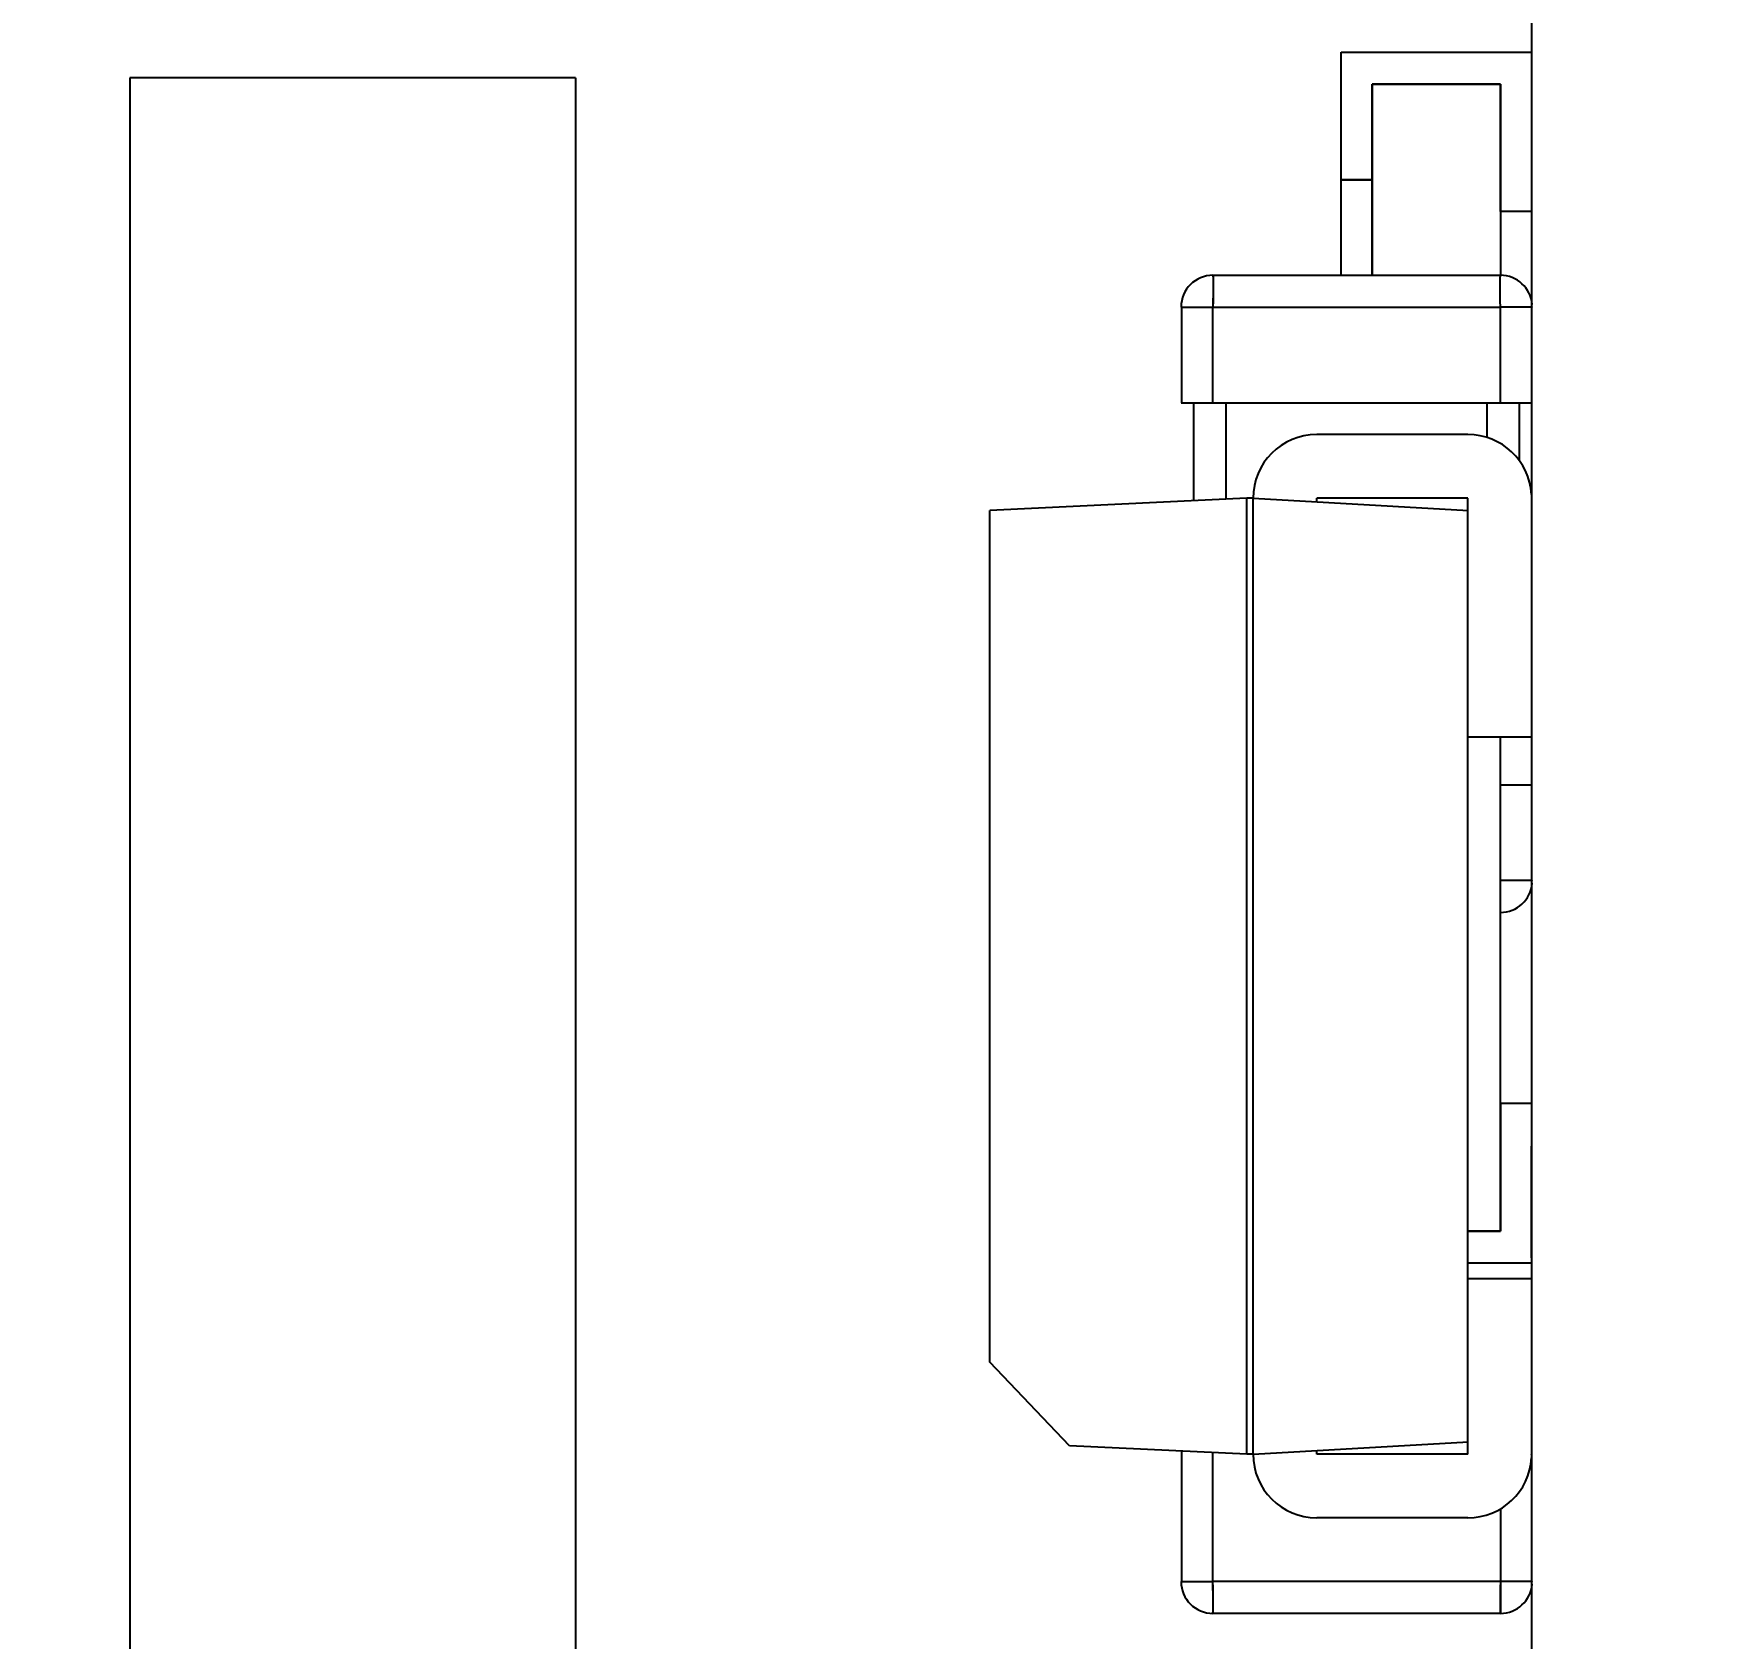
# Model space of a CAD drawing. Extents: x 87.1 to 184.1, y 90 to 128.
# Drawn here: x 171.752 to 174.403, y 115.196 to 117.714 of the extents above; entities that cross this region are included whole.
import ezdxf
from ezdxf.enums import TextEntityAlignment as Align

# ---------------------------------------------------------------- set-up
doc = ezdxf.new("R2010")
doc.units = 0
doc.layers.get('0').update_dxf_attribs({"linetype": 'CONTINUOUS'})
doc.layers.add('Dimension007', color=7, linetype='CONTINUOUS')
doc.layers.add('View004', color=7, linetype='CONTINUOUS')
doc.styles.get("Standard").update_dxf_attribs({"font": 'arial.ttf'})
doc.dimstyles.get("Standard").update_dxf_attribs({"dimscale": 0, "dimtxt": 2.5, "dimasz": 2.5, "dimexe": 1.25, "dimexo": 0.625, "dimtad": 1, "dimtxsty": 'STANDARD', "dimcen": 2.5, "dimazin": 3, "dimtfac": 1, "dimtmove": 0, "dimatfit": 3})

# ---------------------------------------------------------------- blocks, each defined once
blk = doc.blocks.new('*Dimension007')
at = {"color": 0}
for points in [[(169.102, 117.533), (169.102, 118.367), (174.102, 117.95)], [(179.703, 117.533), (179.703, 118.367), (174.703, 117.95)]]:
    blk.add_solid(points, dxfattribs=at)
at = {"layer": 'Dimension007'}
for p, q in [((174.102, 120.435), (174.102, 117.95)), ((174.703, 120.435), (174.703, 117.95)), ((174.102, 117.95), (174.703, 117.95))]:
    blk.add_line(p, q, dxfattribs=at)
blk.add_text('0.60', height=3.5, dxfattribs=at).set_placement((174.403, 117.95), align=Align.CENTER)

msp = doc.modelspace()

# ---------------------------------------------------------------- linework, layer by layer
at = {"layer": 'View004'}
for p, q in [((174.102, 120.435), (174.102, 95.435)), ((173.803, 117.485), (173.803, 117.685)), ((173.803, 117.685), (174.102, 117.685)), ((173.803, 117.485), (173.803, 117.685)), ((173.803, 117.685), (174.102, 117.685)), ((174.102, 117.685), (174.102, 117.685)), ((174.102, 117.685), (174.102, 117.685)), ((172.602, 117.645), (171.903, 117.645)), ((171.903, 117.645), (171.903, 95.445)), ((172.602, 117.645), (171.903, 117.645)), ((171.903, 117.645), (171.903, 95.445)), ((172.602, 117.645), (172.602, 113.095)), ((172.602, 117.645), (172.602, 113.095)), ((174.053, 117.635), (173.852, 117.635)), ((173.852, 117.635), (173.852, 117.485)), ((173.852, 117.335), (173.852, 117.635)), ((173.852, 117.635), (174.053, 117.635)), ((174.053, 117.635), (173.852, 117.635)), ((173.852, 117.635), (173.852, 117.485)), ((173.852, 117.335), (173.852, 117.635)), ((173.852, 117.635), (174.053, 117.635)), ((174.053, 117.435), (174.053, 117.635)), ((174.053, 117.635), (174.053, 117.335)), ((174.053, 117.435), (174.053, 117.635)), ((174.053, 117.635), (174.053, 117.335)), ((173.852, 117.485), (173.803, 117.485)), ((173.803, 117.335), (173.803, 117.485)), ((173.803, 117.485), (173.852, 117.485)), ((173.852, 117.485), (173.803, 117.485)), ((173.803, 117.335), (173.803, 117.485)), ((173.803, 117.485), (173.852, 117.485)), ((173.852, 117.485), (173.852, 117.335)), ((173.852, 117.485), (173.852, 117.335)), ((174.102, 117.435), (174.053, 117.435)), ((174.102, 117.435), (174.053, 117.435)), ((174.102, 117.435), (174.102, 117.435)), ((174.102, 117.435), (174.102, 117.435)), ((173.602, 117.335), (174.053, 117.335)), ((173.602, 117.335), (174.053, 117.335)), ((173.602, 117.335), (174.053, 117.335)), ((173.602, 117.335), (174.053, 117.335)), ((173.602, 117.335), (174.053, 117.335)), ((173.602, 117.335), (174.053, 117.335)), ((173.553, 117.135), (173.553, 117.285)), ((173.553, 117.135), (173.553, 117.285)), ((173.553, 117.135), (173.553, 117.285)), ((173.553, 117.135), (173.553, 117.285)), ((173.553, 117.135), (173.553, 117.285)), ((173.553, 117.135), (173.553, 117.285)), ((173.602, 117.135), (173.602, 117.285)), ((173.602, 117.135), (173.602, 117.285)), ((173.602, 117.285), (174.053, 117.285)), ((173.602, 117.285), (174.053, 117.285)), ((173.602, 117.135), (173.602, 117.285)), ((173.602, 117.135), (173.602, 117.285)), ((173.602, 117.285), (174.053, 117.285)), ((173.602, 117.285), (174.053, 117.285)), ((173.602, 117.135), (173.602, 117.285)), ((173.602, 117.285), (174.053, 117.285)), ((173.602, 117.135), (173.602, 117.285)), ((173.602, 117.285), (174.053, 117.285)), ((174.053, 117.135), (174.053, 117.285)), ((174.053, 117.135), (174.053, 117.285)), ((174.053, 117.135), (174.053, 117.285)), ((174.053, 117.135), (174.053, 117.285)), ((174.053, 117.135), (174.053, 117.285)), ((174.053, 117.135), (174.053, 117.285)), ((173.572, 116.981), (173.572, 117.135)), ((173.572, 116.981), (173.572, 117.135)), ((173.572, 116.981), (173.572, 117.135)), ((173.572, 116.981), (173.572, 117.135)), ((173.572, 116.981), (173.572, 117.135)), ((173.572, 116.981), (173.572, 117.135)), ((173.602, 117.135), (174.053, 117.135)), ((173.602, 117.135), (174.053, 117.135)), ((173.602, 117.135), (174.053, 117.135)), ((173.602, 117.135), (174.053, 117.135)), ((173.602, 117.135), (174.053, 117.135)), ((173.602, 117.135), (174.053, 117.135)), ((173.623, 116.983), (173.623, 117.135)), ((173.623, 116.983), (173.623, 117.135)), ((174.032, 117.08), (174.032, 117.135)), ((174.032, 117.08), (174.032, 117.135)), ((174.083, 117.045), (174.083, 117.135)), ((174.083, 117.045), (174.083, 117.135)), ((174.083, 117.045), (174.083, 117.135)), ((174.083, 117.045), (174.083, 117.135)), ((174.083, 117.045), (174.083, 117.135)), ((174.083, 117.045), (174.083, 117.135)), ((174.102, 117.108), (174.102, 117.108)), ((174.102, 117.108), (174.102, 117.108)), ((174.002, 117.085), (173.765, 117.085)), ((174.002, 117.085), (173.765, 117.085)), ((173.655, 116.985), (173.252, 116.966)), ((173.655, 116.985), (173.252, 116.966)), ((173.655, 115.485), (173.655, 116.985)), ((173.665, 116.985), (173.655, 116.985)), ((173.655, 115.485), (173.655, 116.985)), ((173.665, 116.985), (173.655, 116.985)), ((173.665, 115.485), (173.665, 116.985)), ((173.665, 116.985), (174.003, 116.966)), ((173.665, 115.485), (173.665, 116.985)), ((173.665, 116.985), (174.003, 116.966)), ((173.765, 116.979), (173.765, 116.985)), ((174.002, 116.985), (173.765, 116.985)), ((173.765, 116.979), (173.765, 116.985)), ((174.002, 116.985), (173.765, 116.985)), ((174.002, 116.966), (174.002, 116.985)), ((174.002, 116.966), (174.002, 116.985)), ((173.252, 115.629), (173.252, 116.966)), ((173.252, 115.629), (173.252, 116.966)), ((174.002, 115.504), (174.002, 116.966)), ((174.002, 115.504), (174.002, 116.966)), ((174.102, 116.61), (174.002, 116.61)), ((174.102, 116.61), (174.002, 116.61)), ((174.053, 116.535), (174.053, 116.61)), ((174.053, 115.835), (174.053, 116.61)), ((174.053, 116.535), (174.053, 116.61)), ((174.053, 115.835), (174.053, 116.61)), ((174.102, 116.61), (174.102, 116.61)), ((174.102, 116.61), (174.102, 116.61)), ((174.102, 116.535), (174.053, 116.535)), ((174.102, 116.535), (174.053, 116.535)), ((174.102, 116.535), (174.102, 116.535)), ((174.102, 116.535), (174.102, 116.535)), ((174.102, 116.518), (174.102, 116.518)), ((174.102, 116.518), (174.102, 116.518)), ((174.102, 116.035), (174.053, 116.035)), ((174.053, 116.035), (174.053, 115.835)), ((174.102, 116.035), (174.053, 116.035)), ((174.053, 116.035), (174.053, 115.835)), ((174.102, 116.035), (174.102, 116.035)), ((174.102, 116.035), (174.102, 116.035)), ((174.102, 115.918), (174.102, 115.968)), ((174.102, 115.918), (174.102, 115.968)), ((174.102, 115.918), (174.102, 115.968)), ((174.102, 115.918), (174.102, 115.968)), ((174.102, 115.968), (174.102, 115.968)), ((174.102, 115.968), (174.102, 115.968)), ((174.102, 115.793), (174.102, 115.918)), ((174.102, 115.918), (174.102, 115.918)), ((174.102, 115.793), (174.102, 115.918)), ((174.102, 115.793), (174.102, 115.918)), ((174.102, 115.918), (174.102, 115.918)), ((174.102, 115.793), (174.102, 115.918)), ((174.053, 115.835), (174.002, 115.835)), ((174.002, 115.835), (174.053, 115.835)), ((174.053, 115.835), (174.002, 115.835)), ((174.002, 115.835), (174.053, 115.835)), ((174.102, 115.793), (174.102, 115.793)), ((174.102, 115.793), (174.102, 115.793)), ((174.002, 115.785), (174.102, 115.785)), ((174.002, 115.785), (174.102, 115.785)), ((174.102, 115.785), (174.102, 115.785)), ((174.102, 115.785), (174.102, 115.785)), ((174.102, 115.76), (174.002, 115.76)), ((174.102, 115.76), (174.002, 115.76)), ((174.102, 115.76), (174.102, 115.76)), ((174.102, 115.76), (174.102, 115.76)), ((173.377, 115.498), (173.252, 115.629)), ((173.377, 115.498), (173.252, 115.629)), ((173.655, 115.485), (173.377, 115.498)), ((173.655, 115.485), (173.377, 115.498)), ((173.665, 115.485), (174.003, 115.504)), ((173.665, 115.485), (174.003, 115.504)), ((174.002, 115.485), (174.002, 115.504)), ((174.002, 115.485), (174.002, 115.504)), ((173.553, 115.285), (173.553, 115.49)), ((173.553, 115.285), (173.553, 115.49)), ((173.553, 115.285), (173.553, 115.49)), ((173.553, 115.285), (173.553, 115.49)), ((173.553, 115.285), (173.553, 115.49)), ((173.553, 115.285), (173.553, 115.49)), ((173.602, 115.285), (173.602, 115.487)), ((173.602, 115.285), (173.602, 115.487)), ((173.602, 115.285), (173.602, 115.487)), ((173.602, 115.285), (173.602, 115.487)), ((173.602, 115.285), (173.602, 115.487)), ((173.602, 115.285), (173.602, 115.487)), ((173.665, 115.485), (173.655, 115.485)), ((173.665, 115.485), (173.655, 115.485)), ((173.765, 115.485), (173.765, 115.491)), ((173.765, 115.485), (173.765, 115.491)), ((174.002, 115.485), (173.765, 115.485)), ((174.002, 115.485), (173.765, 115.485)), ((174.053, 115.398), (174.053, 115.285)), ((174.053, 115.398), (174.053, 115.285)), ((174.053, 115.398), (174.053, 115.285)), ((174.053, 115.398), (174.053, 115.285)), ((174.053, 115.398), (174.053, 115.285)), ((174.053, 115.398), (174.053, 115.285)), ((174.002, 115.385), (173.765, 115.385)), ((174.002, 115.385), (173.765, 115.385)), ((174.053, 115.285), (173.602, 115.285)), ((174.053, 115.285), (173.602, 115.285)), ((174.053, 115.285), (173.602, 115.285)), ((174.053, 115.285), (173.602, 115.285)), ((174.053, 115.285), (173.602, 115.285)), ((174.053, 115.285), (173.602, 115.285)), ((174.053, 115.235), (173.602, 115.235)), ((174.053, 115.235), (173.602, 115.235)), ((174.053, 115.235), (173.602, 115.235)), ((174.053, 115.235), (173.602, 115.235)), ((174.053, 115.235), (173.602, 115.235)), ((174.053, 115.235), (173.602, 115.235))]:
    msp.add_line(p, q, dxfattribs=at)
for centre, radius, start, end in [((173.602, 117.285), 0.05, 90, 180), ((173.602, 117.285), 0.05, 90, 180), ((173.602, 117.285), 0.05, 90, -180), ((173.602, 117.285), 0.05, 90, -180), ((173.602, 117.285), 0.05, 90, -180), ((173.602, 117.285), 0.05, 90, -180), ((173.602, 117.285), 0.05, 90, -180), ((173.602, 117.285), 0.05, 90, -180), ((173.602, 117.285), 0.05, 90, -180), ((173.602, 117.285), 0.05, 90, -180), ((173.602, 117.285), 0.05, 90, 180), ((173.602, 117.285), 0.05, 90, 180), ((174.053, 117.285), 0.05, 4.8088, 90), ((174.053, 117.285), 0.05, 4.8088, 90), ((174.053, 117.285), 0.05, 4.8088, 90), ((174.053, 117.285), 0.05, 4.8088, 90), ((174.053, 117.285), 0.05, 4.8088, 90), ((174.053, 117.285), 0.05, 4.8088, 90), ((174.053, 117.285), 0.05, 0, 0.3624), ((174.053, 117.285), 0.05, 0, 0.3624), ((174.053, 117.285), 0.05, 0, 0.3624), ((174.053, 117.285), 0.05, 0, 0.3624), ((174.053, 117.285), 0.05, 0, 0.3624), ((174.053, 117.285), 0.05, 0, 0.3624), ((173.765, 116.985), 0.1, 90, 180), ((173.765, 116.985), 0.1, 90, 180), ((174.002, 116.985), 0.1, 3.3998, 90), ((174.002, 116.985), 0.1, 3.3998, 90), ((174.002, 116.985), 0.1, 0, 0.2562), ((174.002, 116.985), 0.1, 0, 0.2562), ((174.053, 116.385), 0.05, -90, -4.8088), ((174.053, 116.385), 0.05, -90, -4.8088), ((174.053, 116.385), 0.05, -90, -4.8088), ((174.053, 116.385), 0.05, -90, -4.8088), ((174.053, 116.385), 0.05, -90, -4.8088), ((174.053, 116.385), 0.05, -90, -4.8088), ((174.053, 116.385), 0.05, -90, -4.8088), ((174.053, 116.385), 0.05, -90, -4.8088), ((174.053, 116.385), 0.05, -90, -4.8088), ((174.053, 116.385), 0.05, -90, -4.8088), ((174.053, 116.385), 0.05, -90, -4.8088), ((174.053, 116.385), 0.05, -90, -4.8088), ((174.053, 116.385), 0.05, -90, -4.8088), ((174.053, 116.385), 0.05, -90, -4.8088), ((174.053, 116.385), 0.05, -0.3624, 0), ((174.053, 116.385), 0.05, -0.3624, 0), ((174.053, 116.385), 0.05, -0.3624, 0), ((174.053, 116.385), 0.05, -0.3624, 0), ((174.053, 116.385), 0.05, -0.3624, 0), ((174.053, 116.385), 0.05, -0.3624, 0), ((174.053, 116.385), 0.05, -0.3624, 0), ((174.053, 116.385), 0.05, -0.3624, 0), ((174.053, 116.385), 0.05, -0.3624, 0), ((174.053, 116.385), 0.05, -0.3624, 0), ((174.053, 116.385), 0.05, -0.3624, 0), ((174.053, 116.385), 0.05, -0.3624, 0), ((174.053, 116.385), 0.05, -0.3624, 0), ((174.053, 116.385), 0.05, -0.3624, 0), ((173.765, 115.485), 0.1, 180, -90), ((173.765, 115.485), 0.1, 180, -90), ((174.002, 115.485), 0.1, -90, -3.3998), ((174.002, 115.485), 0.1, -90, -3.3998), ((174.002, 115.485), 0.1, -0.2562, 0), ((174.002, 115.485), 0.1, -0.2562, 0), ((173.602, 115.285), 0.05, 180, -90), ((173.602, 115.285), 0.05, 180, -90), ((173.602, 115.285), 0.05, 180, -90), ((173.602, 115.285), 0.05, 180, -90), ((173.602, 115.285), 0.05, 180, -90), ((173.602, 115.285), 0.05, 180, -90), ((173.602, 115.285), 0.05, 180, -90), ((173.602, 115.285), 0.05, 180, -90), ((174.053, 115.285), 0.05, -90, -4.8088), ((174.053, 115.285), 0.05, -90, -4.8088), ((174.053, 115.285), 0.05, -90, -4.8088), ((174.053, 115.285), 0.05, -90, -4.8088), ((174.053, 115.285), 0.05, -90, -4.8088), ((174.053, 115.285), 0.05, -90, -4.8088), ((174.053, 115.285), 0.05, -90, -4.8088), ((174.053, 115.285), 0.05, -90, -4.8088), ((174.053, 115.285), 0.05, -90, -4.8088), ((174.053, 115.285), 0.05, -90, -4.8088), ((174.053, 115.285), 0.05, -90, -4.8088), ((174.053, 115.285), 0.05, -90, -4.8088), ((174.053, 115.285), 0.05, -90, -4.8088), ((174.053, 115.285), 0.05, -90, -4.8088), ((174.053, 115.285), 0.05, -90, -4.8088), ((174.053, 115.285), 0.05, -90, -4.8088), ((174.053, 115.285), 0.05, -90, -4.8088), ((174.053, 115.285), 0.05, -90, -4.8088), ((174.053, 115.285), 0.05, -0.3624, 0), ((174.053, 115.285), 0.05, -0.3624, 0), ((174.053, 115.285), 0.05, -0.3624, 0), ((174.053, 115.285), 0.05, -0.3624, 0), ((174.053, 115.285), 0.05, -0.3624, 0), ((174.053, 115.285), 0.05, -0.3624, 0), ((174.053, 115.285), 0.05, -0.3624, 0), ((174.053, 115.285), 0.05, -0.3624, 0), ((174.053, 115.285), 0.05, -0.3624, 0), ((174.053, 115.285), 0.05, -0.3624, 0), ((174.053, 115.285), 0.05, -0.3624, 0), ((174.053, 115.285), 0.05, -0.3624, 0), ((174.053, 115.285), 0.05, -0.3624, 0), ((174.053, 115.285), 0.05, -0.3624, 0), ((174.053, 115.285), 0.05, -0.3624, 0), ((174.053, 115.285), 0.05, -0.3624, 0), ((174.053, 115.285), 0.05, -0.3624, 0), ((174.053, 115.285), 0.05, -0.3624, 0)]:
    msp.add_arc(centre, radius, start, end, dxfattribs=at)
for points, degree, knots in [([(174.102, 117.743), (174.102, 117.739), (174.102, 117.735), (174.102, 117.723), (174.102, 117.711), (174.102, 117.692), (174.102, 117.673), (174.102, 117.648), (174.102, 117.623), (174.102, 117.593), (174.102, 117.563), (174.102, 117.497), (174.102, 117.425), (174.102, 117.39), (174.102, 117.354), (174.102, 117.285), (174.102, 117.227), (174.102, 117.202), (174.102, 117.177), (174.102, 117.158), (174.102, 117.139), (174.102, 117.127), (174.102, 117.115), (174.102, 117.111), (174.102, 117.108)], 2, [1.5708, 1.5708, 1.5708, 1.7952, 1.7952, 2.0196, 2.0196, 2.24399, 2.24399, 2.46839, 2.46839, 2.69279, 2.69279, 3.14159, 3.14159, 3.36599, 3.36599, 3.81479, 3.81479, 4.03919, 4.03919, 4.26359, 4.26359, 4.48799, 4.48799, 4.71239, 4.71239, 4.71239]), ([(174.102, 117.743), (174.102, 117.739), (174.102, 117.735), (174.102, 117.723), (174.102, 117.711), (174.102, 117.692), (174.102, 117.673), (174.102, 117.648), (174.102, 117.623), (174.102, 117.593), (174.102, 117.563), (174.102, 117.497), (174.102, 117.425), (174.102, 117.39), (174.102, 117.354), (174.102, 117.285), (174.102, 117.227), (174.102, 117.202), (174.102, 117.177), (174.102, 117.158), (174.102, 117.139), (174.102, 117.127), (174.102, 117.115), (174.102, 117.111), (174.102, 117.108)], 2, [1.5708, 1.5708, 1.5708, 1.7952, 1.7952, 2.0196, 2.0196, 2.24399, 2.24399, 2.46839, 2.46839, 2.69279, 2.69279, 3.14159, 3.14159, 3.36599, 3.36599, 3.81479, 3.81479, 4.03919, 4.03919, 4.26359, 4.26359, 4.48799, 4.48799, 4.71239, 4.71239, 4.71239]), ([(174.102, 117.743), (174.102, 117.739), (174.102, 117.735), (174.102, 117.723), (174.102, 117.711), (174.102, 117.692), (174.102, 117.673), (174.102, 117.648), (174.102, 117.623), (174.102, 117.593), (174.102, 117.563), (174.102, 117.497), (174.102, 117.425), (174.102, 117.39), (174.102, 117.354), (174.102, 117.285), (174.102, 117.227), (174.102, 117.202), (174.102, 117.177), (174.102, 117.158), (174.102, 117.139), (174.102, 117.127), (174.102, 117.115), (174.102, 117.111), (174.102, 117.108)], 2, [1.5708, 1.5708, 1.5708, 1.7952, 1.7952, 2.0196, 2.0196, 2.24399, 2.24399, 2.46839, 2.46839, 2.69279, 2.69279, 3.14159, 3.14159, 3.36599, 3.36599, 3.81479, 3.81479, 4.03919, 4.03919, 4.26359, 4.26359, 4.48799, 4.48799, 4.71239, 4.71239, 4.71239]), ([(174.102, 117.743), (174.102, 117.739), (174.102, 117.735), (174.102, 117.723), (174.102, 117.711), (174.102, 117.692), (174.102, 117.673), (174.102, 117.648), (174.102, 117.623), (174.102, 117.593), (174.102, 117.563), (174.102, 117.497), (174.102, 117.425), (174.102, 117.39), (174.102, 117.354), (174.102, 117.285), (174.102, 117.227), (174.102, 117.202), (174.102, 117.177), (174.102, 117.158), (174.102, 117.139), (174.102, 117.127), (174.102, 117.115), (174.102, 117.111), (174.102, 117.108)], 2, [1.5708, 1.5708, 1.5708, 1.7952, 1.7952, 2.0196, 2.0196, 2.24399, 2.24399, 2.46839, 2.46839, 2.69279, 2.69279, 3.14159, 3.14159, 3.36599, 3.36599, 3.81479, 3.81479, 4.03919, 4.03919, 4.26359, 4.26359, 4.48799, 4.48799, 4.71239, 4.71239, 4.71239]), ([(174.102, 117.108), (174.102, 117.096), (174.102, 117.084), (174.102, 117.073), (174.102, 117.045), (174.102, 117.014), (174.102, 116.98), (174.102, 116.909), (174.102, 116.827), (174.102, 116.75), (174.102, 116.732), (174.102, 116.714), (174.102, 116.695), (174.102, 116.661), (174.102, 116.629), (174.102, 116.601), (174.102, 116.589), (174.102, 116.578), (174.102, 116.566), (174.102, 116.557), (174.102, 116.548), (174.102, 116.539), (174.102, 116.534), (174.102, 116.528), (174.102, 116.523), (174.102, 116.521), (174.102, 116.519), (174.102, 116.518)], 3, [2.10971, 2.10971, 2.10971, 2.10971, 2.29561, 2.29561, 2.29561, 2.66743, 2.66743, 2.66743, 3.41105, 3.41105, 3.41105, 3.59695, 3.59695, 3.59695, 3.96877, 3.96877, 3.96877, 4.15467, 4.15467, 4.15467, 4.34058, 4.34058, 4.34058, 4.52648, 4.52648, 4.52648, 4.71239, 4.71239, 4.71239, 4.71239]), ([(174.102, 117.108), (174.102, 117.096), (174.102, 117.084), (174.102, 117.073), (174.102, 117.045), (174.102, 117.014), (174.102, 116.98), (174.102, 116.909), (174.102, 116.827), (174.102, 116.75), (174.102, 116.732), (174.102, 116.714), (174.102, 116.695), (174.102, 116.661), (174.102, 116.629), (174.102, 116.601), (174.102, 116.589), (174.102, 116.578), (174.102, 116.566), (174.102, 116.557), (174.102, 116.548), (174.102, 116.539), (174.102, 116.534), (174.102, 116.528), (174.102, 116.523), (174.102, 116.521), (174.102, 116.519), (174.102, 116.518)], 3, [2.10971, 2.10971, 2.10971, 2.10971, 2.29561, 2.29561, 2.29561, 2.66743, 2.66743, 2.66743, 3.41105, 3.41105, 3.41105, 3.59695, 3.59695, 3.59695, 3.96877, 3.96877, 3.96877, 4.15467, 4.15467, 4.15467, 4.34058, 4.34058, 4.34058, 4.52648, 4.52648, 4.52648, 4.71239, 4.71239, 4.71239, 4.71239]), ([(174.102, 117.108), (174.102, 117.096), (174.102, 117.084), (174.102, 117.073), (174.102, 117.045), (174.102, 117.014), (174.102, 116.98), (174.102, 116.909), (174.102, 116.827), (174.102, 116.75), (174.102, 116.732), (174.102, 116.714), (174.102, 116.695), (174.102, 116.661), (174.102, 116.629), (174.102, 116.601), (174.102, 116.589), (174.102, 116.578), (174.102, 116.566), (174.102, 116.557), (174.102, 116.548), (174.102, 116.539), (174.102, 116.534), (174.102, 116.528), (174.102, 116.523), (174.102, 116.521), (174.102, 116.519), (174.102, 116.518)], 3, [2.10971, 2.10971, 2.10971, 2.10971, 2.29561, 2.29561, 2.29561, 2.66743, 2.66743, 2.66743, 3.41105, 3.41105, 3.41105, 3.59695, 3.59695, 3.59695, 3.96877, 3.96877, 3.96877, 4.15467, 4.15467, 4.15467, 4.34058, 4.34058, 4.34058, 4.52648, 4.52648, 4.52648, 4.71239, 4.71239, 4.71239, 4.71239]), ([(174.102, 117.108), (174.102, 117.096), (174.102, 117.084), (174.102, 117.073), (174.102, 117.045), (174.102, 117.014), (174.102, 116.98), (174.102, 116.909), (174.102, 116.827), (174.102, 116.75), (174.102, 116.732), (174.102, 116.714), (174.102, 116.695), (174.102, 116.661), (174.102, 116.629), (174.102, 116.601), (174.102, 116.589), (174.102, 116.578), (174.102, 116.566), (174.102, 116.557), (174.102, 116.548), (174.102, 116.539), (174.102, 116.534), (174.102, 116.528), (174.102, 116.523), (174.102, 116.521), (174.102, 116.519), (174.102, 116.518)], 3, [2.10971, 2.10971, 2.10971, 2.10971, 2.29561, 2.29561, 2.29561, 2.66743, 2.66743, 2.66743, 3.41105, 3.41105, 3.41105, 3.59695, 3.59695, 3.59695, 3.96877, 3.96877, 3.96877, 4.15467, 4.15467, 4.15467, 4.34058, 4.34058, 4.34058, 4.52648, 4.52648, 4.52648, 4.71239, 4.71239, 4.71239, 4.71239]), ([(174.102, 116.518), (174.102, 116.431), (174.102, 116.288), (174.102, 116.169), (174.102, 116.153), (174.102, 116.136), (174.102, 116.12), (174.102, 116.09), (174.102, 116.063), (174.102, 116.039), (174.102, 116.029), (174.102, 116.018), (174.102, 116.008), (174.102, 116.001), (174.102, 115.993), (174.102, 115.986), (174.102, 115.981), (174.102, 115.977), (174.102, 115.972), (174.102, 115.971), (174.102, 115.969), (174.102, 115.968)], 3, [2.31992, 2.31992, 2.31992, 2.31992, 3.51616, 3.51616, 3.51616, 3.68705, 3.68705, 3.68705, 4.02883, 4.02883, 4.02883, 4.19972, 4.19972, 4.19972, 4.37061, 4.37061, 4.37061, 4.5415, 4.5415, 4.5415, 4.71239, 4.71239, 4.71239, 4.71239]), ([(174.102, 116.518), (174.102, 116.431), (174.102, 116.288), (174.102, 116.169), (174.102, 116.153), (174.102, 116.136), (174.102, 116.12), (174.102, 116.09), (174.102, 116.063), (174.102, 116.039), (174.102, 116.029), (174.102, 116.018), (174.102, 116.008), (174.102, 116.001), (174.102, 115.993), (174.102, 115.986), (174.102, 115.981), (174.102, 115.977), (174.102, 115.972), (174.102, 115.971), (174.102, 115.969), (174.102, 115.968)], 3, [2.31992, 2.31992, 2.31992, 2.31992, 3.51616, 3.51616, 3.51616, 3.68705, 3.68705, 3.68705, 4.02883, 4.02883, 4.02883, 4.19972, 4.19972, 4.19972, 4.37061, 4.37061, 4.37061, 4.5415, 4.5415, 4.5415, 4.71239, 4.71239, 4.71239, 4.71239]), ([(174.102, 116.518), (174.102, 116.431), (174.102, 116.288), (174.102, 116.169), (174.102, 116.153), (174.102, 116.136), (174.102, 116.12), (174.102, 116.09), (174.102, 116.063), (174.102, 116.039), (174.102, 116.029), (174.102, 116.018), (174.102, 116.008), (174.102, 116.001), (174.102, 115.993), (174.102, 115.986), (174.102, 115.981), (174.102, 115.977), (174.102, 115.972), (174.102, 115.971), (174.102, 115.969), (174.102, 115.968)], 3, [2.31992, 2.31992, 2.31992, 2.31992, 3.51616, 3.51616, 3.51616, 3.68705, 3.68705, 3.68705, 4.02883, 4.02883, 4.02883, 4.19972, 4.19972, 4.19972, 4.37061, 4.37061, 4.37061, 4.5415, 4.5415, 4.5415, 4.71239, 4.71239, 4.71239, 4.71239]), ([(174.102, 116.518), (174.102, 116.431), (174.102, 116.288), (174.102, 116.169), (174.102, 116.153), (174.102, 116.136), (174.102, 116.12), (174.102, 116.09), (174.102, 116.063), (174.102, 116.039), (174.102, 116.029), (174.102, 116.018), (174.102, 116.008), (174.102, 116.001), (174.102, 115.993), (174.102, 115.986), (174.102, 115.981), (174.102, 115.977), (174.102, 115.972), (174.102, 115.971), (174.102, 115.969), (174.102, 115.968)], 3, [2.31992, 2.31992, 2.31992, 2.31992, 3.51616, 3.51616, 3.51616, 3.68705, 3.68705, 3.68705, 4.02883, 4.02883, 4.02883, 4.19972, 4.19972, 4.19972, 4.37061, 4.37061, 4.37061, 4.5415, 4.5415, 4.5415, 4.71239, 4.71239, 4.71239, 4.71239]), ([(174.102, 115.793), (174.102, 115.789), (174.102, 115.785), (174.102, 115.773), (174.102, 115.761), (174.102, 115.742), (174.102, 115.723), (174.102, 115.698), (174.102, 115.673), (174.102, 115.643), (174.102, 115.613), (174.102, 115.547), (174.102, 115.475), (174.102, 115.44), (174.102, 115.404), (174.102, 115.335), (174.102, 115.277), (174.102, 115.252), (174.102, 115.227), (174.102, 115.208), (174.102, 115.189), (174.102, 115.177), (174.102, 115.165), (174.102, 115.161), (174.102, 115.158)], 2, [1.5708, 1.5708, 1.5708, 1.7952, 1.7952, 2.0196, 2.0196, 2.24399, 2.24399, 2.46839, 2.46839, 2.69279, 2.69279, 3.14159, 3.14159, 3.36599, 3.36599, 3.81479, 3.81479, 4.03919, 4.03919, 4.26359, 4.26359, 4.48799, 4.48799, 4.71239, 4.71239, 4.71239]), ([(174.102, 115.793), (174.102, 115.789), (174.102, 115.785), (174.102, 115.773), (174.102, 115.761), (174.102, 115.742), (174.102, 115.723), (174.102, 115.698), (174.102, 115.673), (174.102, 115.643), (174.102, 115.613), (174.102, 115.547), (174.102, 115.475), (174.102, 115.44), (174.102, 115.404), (174.102, 115.335), (174.102, 115.277), (174.102, 115.252), (174.102, 115.227), (174.102, 115.208), (174.102, 115.189), (174.102, 115.177), (174.102, 115.165), (174.102, 115.161), (174.102, 115.158)], 2, [1.5708, 1.5708, 1.5708, 1.7952, 1.7952, 2.0196, 2.0196, 2.24399, 2.24399, 2.46839, 2.46839, 2.69279, 2.69279, 3.14159, 3.14159, 3.36599, 3.36599, 3.81479, 3.81479, 4.03919, 4.03919, 4.26359, 4.26359, 4.48799, 4.48799, 4.71239, 4.71239, 4.71239]), ([(174.102, 115.793), (174.102, 115.789), (174.102, 115.785), (174.102, 115.773), (174.102, 115.761), (174.102, 115.742), (174.102, 115.723), (174.102, 115.698), (174.102, 115.673), (174.102, 115.643), (174.102, 115.613), (174.102, 115.547), (174.102, 115.475), (174.102, 115.44), (174.102, 115.404), (174.102, 115.335), (174.102, 115.277), (174.102, 115.252), (174.102, 115.227), (174.102, 115.208), (174.102, 115.189), (174.102, 115.177), (174.102, 115.165), (174.102, 115.161), (174.102, 115.158)], 2, [1.5708, 1.5708, 1.5708, 1.7952, 1.7952, 2.0196, 2.0196, 2.24399, 2.24399, 2.46839, 2.46839, 2.69279, 2.69279, 3.14159, 3.14159, 3.36599, 3.36599, 3.81479, 3.81479, 4.03919, 4.03919, 4.26359, 4.26359, 4.48799, 4.48799, 4.71239, 4.71239, 4.71239]), ([(174.102, 115.793), (174.102, 115.789), (174.102, 115.785), (174.102, 115.773), (174.102, 115.761), (174.102, 115.742), (174.102, 115.723), (174.102, 115.698), (174.102, 115.673), (174.102, 115.643), (174.102, 115.613), (174.102, 115.547), (174.102, 115.475), (174.102, 115.44), (174.102, 115.404), (174.102, 115.335), (174.102, 115.277), (174.102, 115.252), (174.102, 115.227), (174.102, 115.208), (174.102, 115.189), (174.102, 115.177), (174.102, 115.165), (174.102, 115.161), (174.102, 115.158)], 2, [1.5708, 1.5708, 1.5708, 1.7952, 1.7952, 2.0196, 2.0196, 2.24399, 2.24399, 2.46839, 2.46839, 2.69279, 2.69279, 3.14159, 3.14159, 3.36599, 3.36599, 3.81479, 3.81479, 4.03919, 4.03919, 4.26359, 4.26359, 4.48799, 4.48799, 4.71239, 4.71239, 4.71239])]:
    msp.add_open_spline(points, degree=degree, knots=knots, dxfattribs=at)
for points, degree in [([(173.602, 117.335), (173.603, 117.336), (173.602, 117.312), (173.602, 117.285)], 3), ([(173.602, 117.335), (173.603, 117.336), (173.602, 117.312), (173.602, 117.285)], 3), ([(173.602, 117.335), (173.603, 117.336), (173.602, 117.312), (173.602, 117.285)], 3), ([(173.602, 117.335), (173.603, 117.336), (173.602, 117.312), (173.602, 117.285)], 3), ([(173.602, 117.335), (173.602, 117.336), (173.603, 117.312), (173.602, 117.285)], 3), ([(173.602, 117.335), (173.602, 117.336), (173.603, 117.312), (173.602, 117.285)], 3), ([(174.053, 117.285), (174.052, 117.312), (174.053, 117.336), (174.053, 117.335)], 3), ([(174.053, 117.285), (174.052, 117.312), (174.053, 117.336), (174.053, 117.335)], 3), ([(174.053, 117.285), (174.052, 117.312), (174.053, 117.336), (174.053, 117.335)], 3), ([(174.053, 117.285), (174.052, 117.312), (174.053, 117.336), (174.053, 117.335)], 3), ([(174.053, 117.285), (174.052, 117.312), (174.053, 117.336), (174.053, 117.335)], 3), ([(174.053, 117.285), (174.052, 117.312), (174.053, 117.336), (174.053, 117.335)], 3), ([(173.553, 117.285), (173.552, 117.285), (173.576, 117.285), (173.603, 117.285)], 3), ([(173.553, 117.285), (173.552, 117.285), (173.576, 117.285), (173.603, 117.285)], 3), ([(173.553, 117.285), (173.552, 117.285), (173.576, 117.285), (173.603, 117.285)], 3), ([(173.553, 117.285), (173.552, 117.285), (173.576, 117.285), (173.603, 117.285)], 3), ([(173.552, 117.285), (173.552, 117.285), (173.576, 117.285), (173.602, 117.285)], 3), ([(173.552, 117.285), (173.552, 117.285), (173.576, 117.285), (173.602, 117.285)], 3), ([(174.102, 117.285), (174.101, 117.285), (174.078, 117.285), (174.052, 117.285)], 3), ([(174.102, 117.285), (174.101, 117.285), (174.078, 117.285), (174.052, 117.285)], 3), ([(174.102, 117.285), (174.101, 117.285), (174.078, 117.285), (174.052, 117.285)], 3), ([(174.102, 117.285), (174.101, 117.285), (174.078, 117.285), (174.052, 117.285)], 3), ([(174.102, 117.285), (174.101, 117.285), (174.078, 117.285), (174.053, 117.285)], 3), ([(174.102, 117.285), (174.101, 117.285), (174.078, 117.285), (174.053, 117.285)], 3), ([(174.102, 117.285), (174.102, 117.285)], 1), ([(174.102, 117.285), (174.102, 117.285)], 1), ([(174.102, 117.285), (174.102, 117.285)], 1), ([(174.102, 117.285), (174.102, 117.285)], 1), ([(174.102, 117.285), (174.102, 117.285)], 1), ([(174.102, 117.285), (174.102, 117.285)], 1), ([(173.552, 117.135), (173.552, 117.135), (173.576, 117.135), (173.602, 117.135)], 3), ([(173.552, 117.135), (173.552, 117.135), (173.576, 117.135), (173.602, 117.135)], 3), ([(173.553, 117.135), (173.552, 117.135), (173.576, 117.135), (173.603, 117.135)], 3), ([(173.553, 117.135), (173.552, 117.135), (173.576, 117.135), (173.603, 117.135)], 3), ([(173.553, 117.135), (173.552, 117.135), (173.576, 117.135), (173.603, 117.135)], 3), ([(173.553, 117.135), (173.552, 117.135), (173.576, 117.135), (173.603, 117.135)], 3), ([(174.052, 117.135), (174.078, 117.135), (174.101, 117.135), (174.102, 117.135)], 3), ([(174.052, 117.135), (174.078, 117.135), (174.101, 117.135), (174.102, 117.135)], 3), ([(174.052, 117.135), (174.078, 117.135), (174.101, 117.135), (174.102, 117.135)], 3), ([(174.052, 117.135), (174.078, 117.135), (174.101, 117.135), (174.102, 117.135)], 3), ([(174.053, 117.135), (174.078, 117.135), (174.101, 117.135), (174.102, 117.135)], 3), ([(174.053, 117.135), (174.078, 117.135), (174.101, 117.135), (174.102, 117.135)], 3), ([(174.102, 117.135), (174.102, 117.135)], 1), ([(174.102, 117.135), (174.102, 117.135)], 1), ([(174.102, 117.135), (174.102, 117.135)], 1), ([(174.102, 117.135), (174.102, 117.135)], 1), ([(174.102, 117.135), (174.102, 117.135)], 1), ([(174.102, 117.135), (174.102, 117.135)], 1), ([(174.102, 116.385), (174.101, 116.385), (174.078, 116.385), (174.052, 116.385)], 3), ([(174.102, 116.385), (174.101, 116.385), (174.078, 116.385), (174.052, 116.385)], 3), ([(174.102, 116.385), (174.101, 116.385), (174.078, 116.385), (174.052, 116.385)], 3), ([(174.102, 116.385), (174.101, 116.385), (174.078, 116.385), (174.052, 116.385)], 3), ([(174.102, 116.385), (174.101, 116.385), (174.078, 116.385), (174.053, 116.385)], 3), ([(174.102, 116.385), (174.101, 116.385), (174.078, 116.385), (174.053, 116.385)], 3), ([(174.102, 116.385), (174.102, 116.385)], 1), ([(174.102, 116.385), (174.102, 116.385)], 1), ([(174.102, 116.385), (174.102, 116.385)], 1), ([(174.102, 116.385), (174.102, 116.385)], 1), ([(174.102, 116.385), (174.102, 116.385)], 1), ([(174.102, 116.385), (174.102, 116.385)], 1), ([(173.553, 115.285), (173.552, 115.285), (173.576, 115.285), (173.603, 115.285)], 3), ([(173.553, 115.285), (173.552, 115.285), (173.576, 115.285), (173.603, 115.285)], 3), ([(173.553, 115.285), (173.552, 115.285), (173.576, 115.285), (173.603, 115.285)], 3), ([(173.553, 115.285), (173.552, 115.285), (173.576, 115.285), (173.603, 115.285)], 3), ([(173.552, 115.285), (173.552, 115.285), (173.576, 115.285), (173.602, 115.285)], 3), ([(173.552, 115.285), (173.552, 115.285), (173.576, 115.285), (173.602, 115.285)], 3), ([(173.602, 115.235), (173.603, 115.234), (173.602, 115.258), (173.602, 115.285)], 3), ([(173.602, 115.235), (173.603, 115.234), (173.602, 115.258), (173.602, 115.285)], 3), ([(173.602, 115.235), (173.603, 115.234), (173.602, 115.258), (173.602, 115.285)], 3), ([(173.602, 115.235), (173.603, 115.234), (173.602, 115.258), (173.602, 115.285)], 3), ([(173.602, 115.235), (173.602, 115.234), (173.603, 115.258), (173.602, 115.285)], 3), ([(173.602, 115.235), (173.602, 115.234), (173.603, 115.258), (173.602, 115.285)], 3), ([(174.053, 115.285), (174.052, 115.258), (174.053, 115.234), (174.053, 115.235)], 3), ([(174.053, 115.285), (174.052, 115.258), (174.053, 115.234), (174.053, 115.235)], 3), ([(174.102, 115.285), (174.101, 115.285), (174.078, 115.285), (174.052, 115.285)], 3), ([(174.102, 115.285), (174.101, 115.285), (174.078, 115.285), (174.052, 115.285)], 3), ([(174.053, 115.285), (174.052, 115.258), (174.053, 115.234), (174.053, 115.235)], 3), ([(174.053, 115.285), (174.052, 115.258), (174.053, 115.234), (174.053, 115.235)], 3), ([(174.102, 115.285), (174.101, 115.285), (174.078, 115.285), (174.052, 115.285)], 3), ([(174.102, 115.285), (174.101, 115.285), (174.078, 115.285), (174.052, 115.285)], 3), ([(174.053, 115.285), (174.053, 115.258), (174.053, 115.234), (174.053, 115.235)], 3), ([(174.102, 115.285), (174.101, 115.285), (174.078, 115.285), (174.053, 115.285)], 3), ([(174.053, 115.285), (174.053, 115.258), (174.053, 115.234), (174.053, 115.235)], 3), ([(174.102, 115.285), (174.101, 115.285), (174.078, 115.285), (174.053, 115.285)], 3), ([(174.102, 115.285), (174.102, 115.285)], 1), ([(174.102, 115.285), (174.102, 115.285)], 1), ([(174.102, 115.285), (174.102, 115.285)], 1), ([(174.102, 115.285), (174.102, 115.285)], 1), ([(174.102, 115.285), (174.102, 115.285)], 1), ([(174.102, 115.285), (174.102, 115.285)], 1)]:
    msp.add_open_spline(points, degree=degree, dxfattribs=at)

# ---------------------------------------------------------------- dimensions: what is measured, and where the dimension line sits
at = {"layer": 'Dimension007'}
dim = msp.add_linear_dim(base=(174.403, 117.95), p1=(174.102, 120.435), p2=(174.703, 120.435), text='0.60', dimstyle='STANDARD', dxfattribs=at)
dim.commit()
dim.dimension.update_dxf_attribs({"geometry": '*Dimension007', "text_midpoint": (174.403, 122.95)})

doc.saveas('drawing.dxf')
